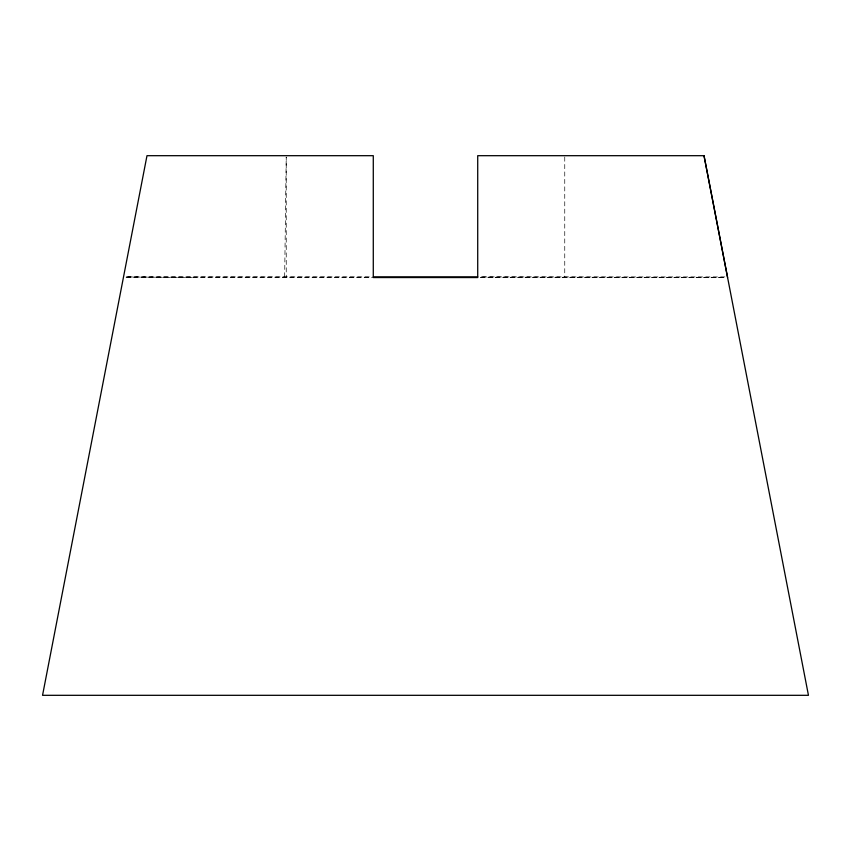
<?xml version="1.0" encoding="UTF-8"?>
<svg xmlns="http://www.w3.org/2000/svg" width="851" height="851" viewBox="0 0 851 851"><rect width="100%" height="100%" fill="white"/><g stroke="black" fill="none" stroke-linecap="round" stroke-linejoin="round"><path stroke-width="0.64" stroke-dasharray="4.25 3.19" d="M284.66 276.915L286.223 157.01L286.244 276.915M192.283 277.543L126.171 276.937L370.642 276.915M724.871 276.915L480.358 276.915L724.946 277.532L480.379 277.543M480.379 277.288L724.946 277.288M126.054 277.543L372.706 277.543M126.182 276.915L370.621 277.171M564.756 157.01L564.756 276.915"/><path stroke-width="1.28" d="M704.011 155.69L477.719 155.69L477.719 277.543L373.281 277.543L373.281 155.69L146.989 155.69L42.55 695.31L808.45 695.31L704.011 155.69L727.594 277.543M373.281 276.915L477.719 276.915"/></g></svg>
